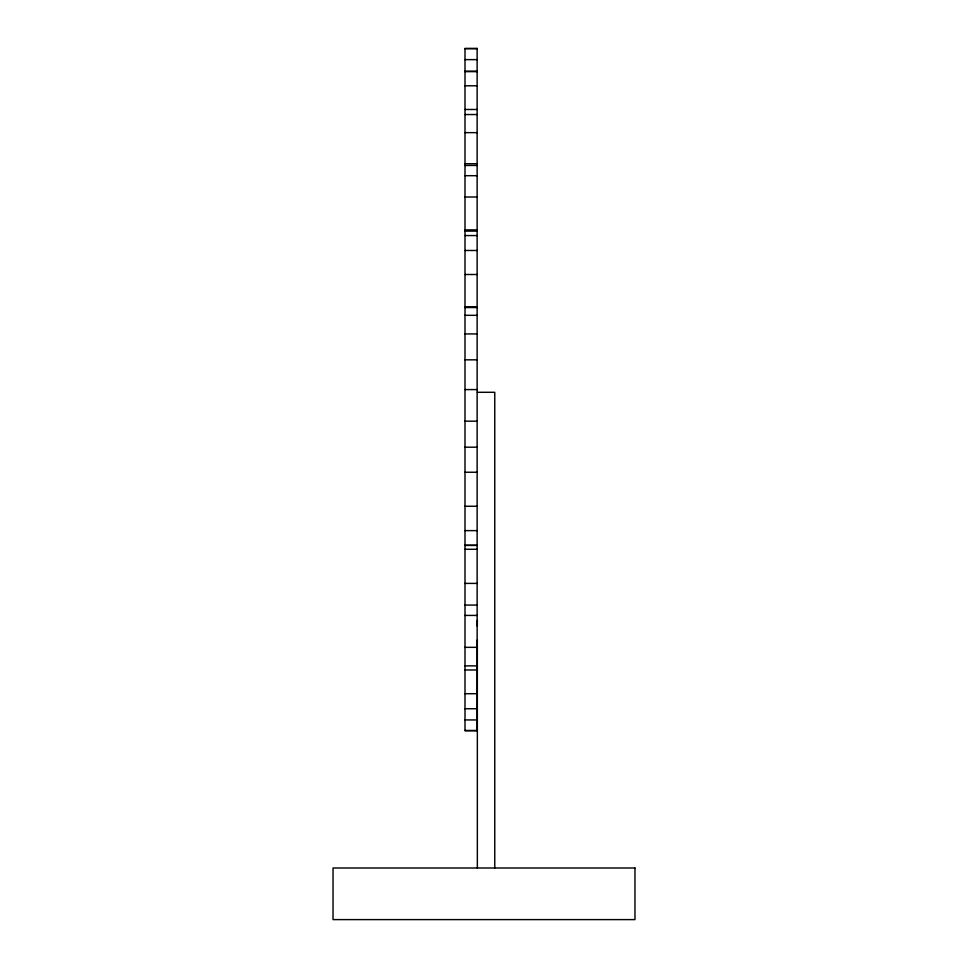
<?xml version="1.0" encoding="UTF-8"?>
<svg xmlns="http://www.w3.org/2000/svg" width="968" height="968" viewBox="0 0 968 968"><rect width="100%" height="100%" fill="white"/><g stroke="black" fill="none" stroke-linecap="round" stroke-linejoin="round"><path stroke-width="1.45" d="M465.003 48.703L477.139 48.703M465.003 59.629L477.139 59.629M465.003 71.221L477.139 71.221M465.003 71.632L477.139 71.632M465.003 85.789L477.139 85.789M465.003 109.481L477.139 109.481M465.003 114.539L477.139 114.539M465.003 132.64L477.139 132.64M465.003 163.737L477.139 163.737M465.003 165.455L477.139 165.455M465.003 175.692L477.139 175.692M465.003 197.012L477.139 197.012M465.003 229.888L477.139 229.888M465.003 231.098L477.139 231.098M465.003 235.563L477.139 235.563M465.003 250.482L477.139 250.482M465.003 274.501L477.139 274.501M465.003 306.916L477.139 306.916M465.003 307.546L477.139 307.546M465.003 315.29L477.139 315.35M465.003 333.936L477.139 333.936M465.003 359.83L477.139 359.83M465.003 389.584L477.139 389.584M477.345 392.294L494.769 392.294L494.769 867.994M465.003 421.177L477.139 421.177M465.003 447.192L477.139 447.192M465.003 472.239L477.139 472.239M465.003 506.264L477.139 506.264M465.003 530.621L477.139 530.621M465.003 545.262L477.139 545.262M465.003 545.432L477.139 545.432M465.003 549.279L477.139 549.279M465.003 583.401L477.139 583.401M465.003 605.073L477.139 605.073M465.003 615.418L477.139 615.418M465.003 647.338L477.139 647.338M465.003 665.875L477.139 665.875M465.003 669.977L477.139 669.977M465.003 693.705L477.139 693.705M465.003 708.745L477.139 708.745M465.003 719.938L477.139 719.938M465.003 730.453L477.139 730.453M477.345 620.331L477.345 626.369M477.345 639.957L477.345 867.994M477.139 48.4L465.003 48.4L465.003 730.755L477.139 730.755L477.139 48.4M634.972 867.994L333.028 867.994L333.028 919.6L634.972 919.6L634.972 867.994"/></g></svg>
